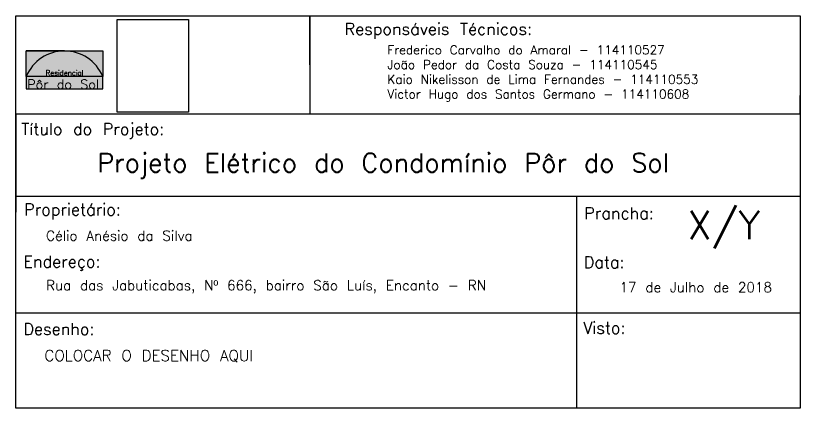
# Model space of a CAD drawing. Header units: inches. Extents: x 179598 to 179981, y 9195975 to 9196075.
# Drawn here: x 179781.5 to 179981.5, y 9195975.3 to 9196075.3 of the extents above; entities that cross this region are included whole.
import ezdxf

# ---------------------------------------------------------------- set-up
doc = ezdxf.new("R2010")
doc.units = ezdxf.units.IN
doc.header["$LTSCALE"] = 0.05
doc.header["$MEASUREMENT"] = 0
doc.styles.get("Standard").update_dxf_attribs({"font": ''})
doc.styles.get('Standard').set_extended_font_data('txt.shx')
picture_1 = doc.add_image_def('image1.png', size_in_pixel=(685, 893))

# ---------------------------------------------------------------- blocks, each defined once
blk = doc.blocks.new('RESIDENCIAL')
at = {"true_color": 0xf8991e}
h = blk.add_hatch(color=30, dxfattribs=at)
h.dxf.hatch_style = 1
h.paths.add_polyline_path([(-9.75, 3.19), (9.75, 3.19, 0.666667)])
at = {"true_color": 0x1c1c1c}
h = blk.add_hatch(color=250, dxfattribs=at)
h.dxf.hatch_style = 1
h.paths.add_polyline_path([(-9.75, 9.69), (-9.75, 3.19, -0.302776), (0, 9.69)])
h.paths.add_polyline_path([(0, 9.69, -0.302776), (9.75, 3.19), (9.75, 9.69)])
at = {"true_color": 0x136734}
h = blk.add_hatch(color=116, dxfattribs=at)
h.dxf.hatch_style = 1
h.paths.add_polyline_path([(-9.75, 3.19), (-9.75, 0), (9.75, 0), (9.75, 3.19)])
blk.add_line((0, 9.69), (-9.75, 9.69))
blk.add_lwpolyline([(-9.75, 3.19), (-9.75, 9.69), (9.75, 9.69), (9.75, 3.19, 0.666667)], format="xyb", close=True)
blk.add_lwpolyline([(-9.75, 0), (9.75, 0), (9.75, 3.19), (-9.75, 3.19)], close=True)
at = {"lineweight": 25}
for s, height, p in [('Residencial', 1.3, (-4.79, 3.45)), ('Pôr do Sol', 2.382, (-9.5, 0))]:
    blk.add_text(s, height=height, dxfattribs=at).set_placement(p)

msp = doc.modelspace()

# ---------------------------------------------------------------- linework, layer by layer
at = {"color": 18, "true_color": 0x000000}
for p, q in [((179856.47, 9196075.28), (179856.47, 9196050.28)), ((179856.47, 9196062.78), (179856.47, 9196075.28)), ((179856.47, 9196075.28), (179856.47, 9196062.78)), ((179856.47, 9196062.78), (179856.47, 9196069.03)), ((179981.47, 9196064.35), (179981.47, 9196059.66)), ((179981.47, 9196059.66), (179981.47, 9196050.28)), ((179981.47, 9196050.28), (179981.47, 9196054.97)), ((179781.47, 9196050.28), (179981.47, 9196050.28)), ((179781.47, 9196050.28), (179781.47, 9196025.28)), ((179856.47, 9196050.28), (179981.47, 9196050.28)), ((179856.47, 9196050.28), (179918.97, 9196050.28)), ((179781.47, 9196029.29), (179981.47, 9196029.29)), ((179924.42, 9196029.29), (179924.42, 9195999.58)), ((179781.47, 9195999.58), (179981.47, 9195999.58)), ((179924.42, 9195999.58), (179924.42, 9195975.28))]:
    msp.add_line(p, q, dxfattribs=at)
msp.add_lwpolyline([(179781.47, 9196075.28), (179981.47, 9196075.28), (179981.47, 9195975.28), (179781.47, 9195975.28)], close=True, dxfattribs=at)

# ---------------------------------------------------------------- block references
msp.add_blockref('RESIDENCIAL', (179793.9, 9196056.62), dxfattribs=at)

# ---------------------------------------------------------------- texts
for s, height, p in [('Responsáveis Técnicos:', 3, (179865.29, 9196070.4)), ('Frederico Carvalho do Amaral - 114110527', 2.25, (179876.22, 9196065.45)), ('João Pedor da Costa Souza - 114110545', 2.25, (179876.22, 9196061.7)), ('Kaio Nikelisson de Lima Fernandes - 114110553', 2.25, (179876.22, 9196057.95)), ('Victor Hugo dos Santos Germano - 114110608', 2.25, (179876.22, 9196054.2)), ('Título do Projeto:', 3, (179782.87, 9196044.92)), ('Projeto Elétrico do Condomínio Pôr do Sol', 4.8, (179802.23, 9196035.42)), ('Proprietário:', 3, (179783.6, 9196024.41)), ('Prancha:', 3, (179926.38, 9196023.47)), ('X/Y', 7.2, (179952.73, 9196018.39)), ('Célio Anésio da Silva', 2.5312, (179789.2, 9196017.98)), ('Endereço:', 3, (179783.42, 9196011.15)), ('Data:', 3, (179926.26, 9196010.99)), ('Rua das Jabuticabas, Nº 666, bairro São Luís, Encanto - RN', 2.5312, (179789.2, 9196005.35)), ('17 de Julho de 2018', 2.5312, (179935.38, 9196004.85)), ('Desenho:', 3, (179783.42, 9195993.98)), ('Visto:', 3, (179926.12, 9195994.28)), ('COLOCAR O DESENHO AQUI', 2.8125, (179788.79, 9195987.31))]:
    msp.add_text(s, height=height, dxfattribs=at).set_placement(p)

# ---------------------------------------------------------------- pictures from other files: only their frames are drawn
at = {"color": 0}
image = msp.add_image(picture_1, insert=(179807.35, 9196050.71), size_in_units=(18.13, 23.63), dxfattribs=at)
image.dxf.flags = 15

doc.saveas('drawing.dxf')
